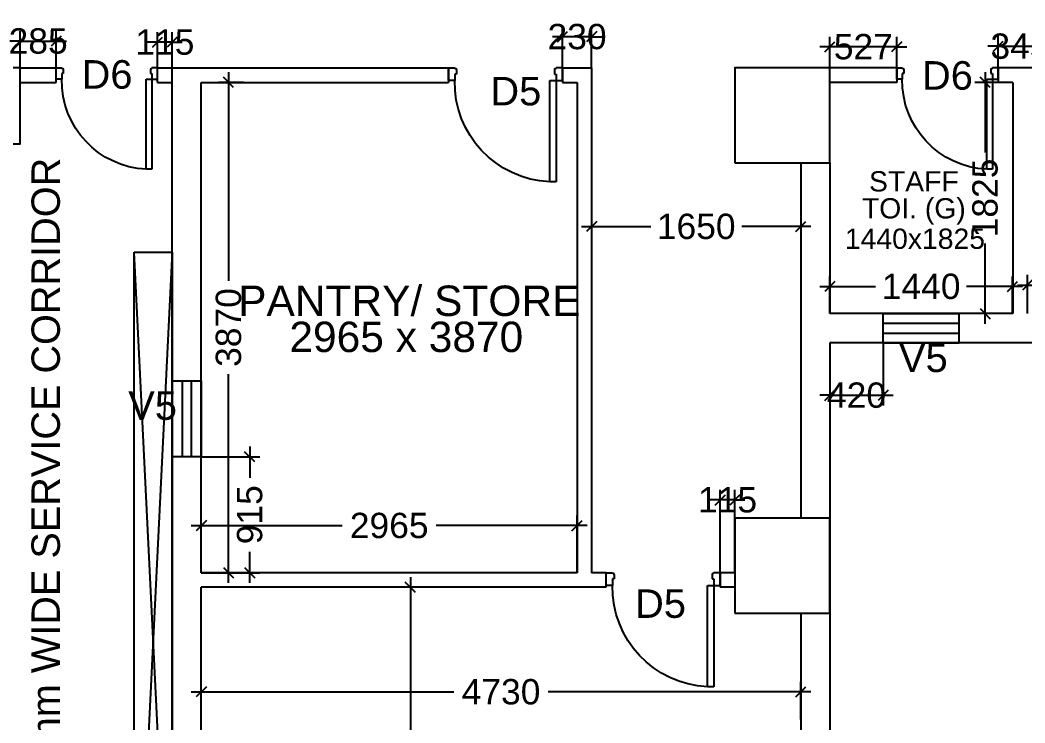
# Model space of a CAD drawing. Extents: x 7620542 to 7843793, y -6476226 to -6093835.
# Drawn here: x 7642149 to 7650078, y -6370101 to -6364554 of the extents above; entities that cross this region are included whole.
import ezdxf
from ezdxf.enums import TextEntityAlignment as Align

# ---------------------------------------------------------------- set-up
doc = ezdxf.new("R2010")
doc.units = 0
doc.header["$LTSCALE"] = 600
doc.header["$MEASUREMENT"] = 0
doc.header["$PDMODE"] = 35
doc.linetypes.add('DASHED', pattern=[0.75, 0.5, -0.25])
doc.linetypes.add('HIDDEN', pattern=[0.375, 0.25, -0.125])
doc.layers.get('0').update_dxf_attribs({"linetype": 'CONTINUOUS'})
doc.layers.get('Defpoints').update_dxf_attribs({"linetype": 'CONTINUOUS'})
for name, color, linetype in [('DOOR', 32, 'CONTINUOUS'), ('Duct', 8, 'CONTINUOUS'), ('joinery', 7, 'CONTINUOUS'), ('LA-column', 3, 'CONTINUOUS'), ('Room Dim', 1, 'CONTINUOUS'), ('TEXT', 6, 'CONTINUOUS'), ('Walls', 7, 'CONTINUOUS'), ('WIN', 151, 'CONTINUOUS'), ('Working Dim', 5, 'CONTINUOUS')]:
    doc.layers.add(name, color=color, linetype=linetype)
doc.styles.add('ari', font='arial.ttf')
doc.styles.add('ARIAL', font='arial.ttf')
doc.dimstyles.new('int. dim', dxfattribs={"dimtxt": 450, "dimasz": 80, "dimexe": 80, "dimexo": 0, "dimgap": 70, "dimtad": 0, "dimdec": 0, "dimzin": 12, "dimdsep": 46, "dimtxsty": 'ari', "dimblk": 'OBLIQUE', "dimcen": 2, "dimdle": 80, "dimclrd": 256, "dimclre": 256, "dimclrt": 6, "dimadec": 0, "dimazin": 0, "dimtfac": 1, "dimtdec": 0, "dimtix": 1, "dimtmove": 2, "dimatfit": 3, "dimfxl": 1, "dimtolj": 1, "dimtzin": 0, "dimlwd": -1, "dimlwe": -1, "dimarcsym": 0})

# ---------------------------------------------------------------- blocks, each defined once
blk = doc.blocks.new('A$C782D609A')
at = {"layer": 'WIN', "linetype": 'Continuous'}
for p, q in [((-300, 230), (300, 230)), ((-300, 230), (-300, 0)), ((300, 230), (300, 0)), ((-300, 0), (300, 0))]:
    blk.add_line(p, q, dxfattribs=at)
at = {"layer": 'WIN', "linetype": 'DASHED', "ltscale": 300}
for p, q in [((-300, 153.3), (300, 153.3)), ((-300, 76.7), (300, 76.7))]:
    blk.add_line(p, q, dxfattribs=at)
blk = doc.blocks.new('1000')
at = {"layer": 'DOOR'}
for p, q in [((0, -100), (0, 0)), ((0, 0), (49.7, 0)), ((49.7, 0), (49.7, -2.2)), ((63.2, -49.5), (49.7, -49.5)), ((49.7, -49.5), (49.7, -100)), ((63.2, -13.5), (61, -13.5)), ((63.2, -13.5), (63.2, -49.5)), ((836.8, -13.5), (836.8, -49.5)), ((836.8, -13.5), (839, -13.5)), ((836.8, -49.5), (850.3, -49.5)), ((850.3, 0), (850.3, -2.2)), ((900, 0), (850.3, 0)), ((850.3, -49.5), (850.3, -100)), ((900, -100), (900, 0)), ((49.7, -100), (0, -100)), ((49.7, -100), (49.7, -900.6)), ((100.2, -100), (49.7, -100)), ((100.2, -900.6), (100.2, -100)), ((850.3, -100), (900, -100)), ((49.7, -900.6), (100.2, -900.6))]:
    blk.add_line(p, q, dxfattribs=at)
for centre, major_axis, start_param, end_param in [((49.7, -13.5), (-7.95, 7.95), 3.926991, 5.497787), ((850.3, -13.5), (7.95, 7.95), 0.785398, 2.356194)]:
    blk.add_ellipse(centre, major_axis=major_axis, ratio=1, start_param=start_param, end_param=end_param, dxfattribs=at)
at = {"layer": 'DOOR', "color": 145}
blk.add_ellipse((64.3, -115.3), major_axis=(-519.7, 589.8), ratio=1, start_param=2.464943, end_param=4.009476, dxfattribs=at)
blk = doc.blocks.new('_Oblique')
at = {"color": 0, "linetype": 'ByBlock', "lineweight": -2}
blk.add_line((-0.5, -0.5), (0.5, 0.5), dxfattribs=at)
blk = doc.blocks.new('*D375')
at = {"layer": 'Defpoints', "color": 0, "transparency": 16777216}
for p in [(7650211.5, -6364761.2), (7649866.5, -6364930.6), (7650211.5, -6364930.6)]:
    blk.add_point(p, dxfattribs=at)
at = {"layer": 'Working Dim', "transparency": 16777216}
for p, q in [((7649866.5, -6364930.6), (7649866.5, -6364681.2)), ((7650211.5, -6364930.6), (7650211.5, -6364681.2)), ((7649866.5, -6364761.2), (7649786.5, -6364761.2)), ((7649866.5, -6364761.2), (7650211.5, -6364761.2)), ((7650211.5, -6364761.2), (7650291.5, -6364761.2))]:
    blk.add_line(p, q, dxfattribs=at)
at = {"layer": 'Working Dim', "transparency": 16777216, "xscale": 80, "yscale": 80, "zscale": 80}
blk.add_blockref('_Oblique', (7649866.5, -6364761.2), dxfattribs=at)
at = {"layer": 'Working Dim', "transparency": 16777216, "xscale": 80, "yscale": 80, "zscale": 80, "rotation": 180}
blk.add_blockref('_Oblique', (7650211.5, -6364761.2), dxfattribs=at)
at = {"layer": 'Working Dim', "color": 6, "transparency": 16777216, "insert": (7650039, -6364761.2), "char_height": 200, "attachment_point": 5, "style": 'ari'}
blk.add_mtext('\\A1;345', dxfattribs=at)
blk = doc.blocks.new('*D376')
at = {"layer": 'Defpoints', "color": 0, "transparency": 16777216}
for p in [(7648539, -6364765), (7648539, -6364930.6), (7649066.5, -6364930.6)]:
    blk.add_point(p, dxfattribs=at)
at = {"layer": 'Working Dim', "transparency": 16777216}
for p, q in [((7648539, -6364930.6), (7648539, -6364685)), ((7649066.5, -6364930.6), (7649066.5, -6364685)), ((7648539, -6364765), (7648459, -6364765)), ((7649066.5, -6364765), (7648539, -6364765)), ((7649066.5, -6364765), (7649146.5, -6364765))]:
    blk.add_line(p, q, dxfattribs=at)
at = {"layer": 'Working Dim', "transparency": 16777216, "xscale": 80, "yscale": 80, "zscale": 80}
blk.add_blockref('_Oblique', (7648539, -6364765), dxfattribs=at)
at = {"layer": 'Working Dim', "transparency": 16777216, "xscale": 80, "yscale": 80, "zscale": 80, "rotation": 180}
blk.add_blockref('_Oblique', (7649066.5, -6364765), dxfattribs=at)
at = {"layer": 'Working Dim', "color": 6, "transparency": 16777216, "insert": (7648802.7, -6364765), "char_height": 200, "attachment_point": 5, "style": 'ari'}
blk.add_mtext('\\A1;527', dxfattribs=at)
blk = doc.blocks.new('*D377')
at = {"layer": 'Defpoints', "color": 0, "transparency": 16777216}
for p in [(7648539, -6366656.7), (7648539, -6366870.4), (7649979.5, -6366870.4)]:
    blk.add_point(p, dxfattribs=at)
at = {"layer": 'Working Dim', "transparency": 16777216}
for p, q in [((7648539, -6366870.4), (7648539, -6366576.7)), ((7649979.5, -6366870.4), (7649979.5, -6366576.7)), ((7648459, -6366656.7), (7648900.3, -6366656.7)), ((7650059.5, -6366656.7), (7649618.1, -6366656.7))]:
    blk.add_line(p, q, dxfattribs=at)
at = {"layer": 'Working Dim', "transparency": 16777216, "xscale": 80, "yscale": 80, "zscale": 80, "rotation": 180}
blk.add_blockref('_Oblique', (7648539, -6366656.7), dxfattribs=at)
at = {"layer": 'Working Dim', "transparency": 16777216, "xscale": 80, "yscale": 80, "zscale": 80}
blk.add_blockref('_Oblique', (7649979.5, -6366656.7), dxfattribs=at)
at = {"layer": 'Working Dim', "color": 6, "transparency": 16777216, "insert": (7649259.2, -6366656.7), "char_height": 200, "attachment_point": 5, "style": 'ari'}
blk.add_mtext('\\A1;1440', dxfattribs=at)
blk = doc.blocks.new('*D378')
at = {"layer": 'Defpoints', "color": 0, "transparency": 16777216}
for p in [(7651539, -6366645), (7650098.5, -6366870.4), (7651539, -6366870.4)]:
    blk.add_point(p, dxfattribs=at)
at = {"layer": 'Working Dim', "transparency": 16777216}
for p, q in [((7650098.5, -6366870.4), (7650098.5, -6366565)), ((7651539, -6366870.4), (7651539, -6366565)), ((7650018.5, -6366645), (7650459.8, -6366645)), ((7651619, -6366645), (7651177.6, -6366645))]:
    blk.add_line(p, q, dxfattribs=at)
at = {"layer": 'Working Dim', "transparency": 16777216, "xscale": 80, "yscale": 80, "zscale": 80, "rotation": 180}
blk.add_blockref('_Oblique', (7650098.5, -6366645), dxfattribs=at)
at = {"layer": 'Working Dim', "transparency": 16777216, "xscale": 80, "yscale": 80, "zscale": 80}
blk.add_blockref('_Oblique', (7651539, -6366645), dxfattribs=at)
at = {"layer": 'Working Dim', "color": 6, "transparency": 16777216, "insert": (7650818.7, -6366645), "char_height": 200, "attachment_point": 5, "style": 'ari'}
blk.add_mtext('\\A1;1440', dxfattribs=at)
blk = doc.blocks.new('*D379')
at = {"layer": 'Defpoints', "color": 0, "transparency": 16777216}
for p in [(7649764, -6365045.6), (7649981.5, -6365045.6), (7649981.5, -6366870.6)]:
    blk.add_point(p, dxfattribs=at)
at = {"layer": 'Working Dim', "transparency": 16777216}
for p, q in [((7649764, -6364965.6), (7649764, -6365598.1)), ((7649981.5, -6365045.6), (7649684, -6365045.6)), ((7649764, -6366950.6), (7649764, -6366318)), ((7649981.5, -6366870.6), (7649684, -6366870.6))]:
    blk.add_line(p, q, dxfattribs=at)
at = {"layer": 'Working Dim', "transparency": 16777216, "xscale": 80, "yscale": 80, "zscale": 80}
for p, rotation in [((7649764, -6365045.6), 90), ((7649764, -6366870.6), 270)]:
    blk.add_blockref('_Oblique', p, dxfattribs=dict(at, rotation=rotation))
at = {"layer": 'Working Dim', "color": 6, "transparency": 16777216, "insert": (7649764, -6365958.1), "char_height": 200, "attachment_point": 5, "rotation": 90, "style": 'ari'}
blk.add_mtext('\\A1;1825', dxfattribs=at)
blk = doc.blocks.new('*D381')
at = {"layer": 'Defpoints', "color": 0, "transparency": 16777216}
for p in [(7646544, -6368544), (7643579, -6368915.5, 7.9), (7646544, -6368915.4, 7.9)]:
    blk.add_point(p, dxfattribs=at)
at = {"layer": 'Working Dim', "transparency": 16777216}
for p, q in [((7643579, -6368915.5), (7643579, -6368464)), ((7646544, -6368915.4), (7646544, -6368464)), ((7643499, -6368544), (7644690.4, -6368544)), ((7646624, -6368544), (7645432.6, -6368544))]:
    blk.add_line(p, q, dxfattribs=at)
at = {"layer": 'Working Dim', "transparency": 16777216, "xscale": 80, "yscale": 80, "zscale": 80, "rotation": 180}
blk.add_blockref('_Oblique', (7643579, -6368544), dxfattribs=at)
at = {"layer": 'Working Dim', "transparency": 16777216, "xscale": 80, "yscale": 80, "zscale": 80}
blk.add_blockref('_Oblique', (7646544, -6368544), dxfattribs=at)
at = {"layer": 'Working Dim', "color": 6, "transparency": 16777216, "insert": (7645061.5, -6368544), "char_height": 200, "attachment_point": 5, "style": 'ari'}
blk.add_mtext('\\A1;2965', dxfattribs=at)
blk = doc.blocks.new('*D382')
at = {"layer": 'Defpoints', "color": 0, "transparency": 16777216}
for p in [(7643794, -6365045.5), (7643912.1, -6365045.5, 7.9), (7643912.1, -6368915.5, 7.9)]:
    blk.add_point(p, dxfattribs=at)
at = {"layer": 'Working Dim', "transparency": 16777216}
for p, q in [((7643794, -6364965.5), (7643794, -6366612.3)), ((7643912.1, -6365045.5), (7643714, -6365045.5)), ((7643794, -6368995.5), (7643794, -6367348.7)), ((7643912.1, -6368915.5), (7643714, -6368915.5))]:
    blk.add_line(p, q, dxfattribs=at)
at = {"layer": 'Working Dim', "transparency": 16777216, "xscale": 80, "yscale": 80, "zscale": 80}
for p, rotation in [((7643794, -6365045.5), 90), ((7643794, -6368915.5), 270)]:
    blk.add_blockref('_Oblique', p, dxfattribs=dict(at, rotation=rotation))
at = {"layer": 'Working Dim', "color": 6, "transparency": 16777216, "insert": (7643794, -6366980.5), "char_height": 200, "attachment_point": 5, "rotation": 90, "style": 'ari'}
blk.add_mtext('\\A1;3870', dxfattribs=at)
blk = doc.blocks.new('*D383')
at = {"layer": 'Defpoints', "color": 0, "transparency": 16777216}
for p in [(7648309.1, -6369856.2), (7643579, -6370074.3, 7.1), (7648309.1, -6370074.3, 5.1)]:
    blk.add_point(p, dxfattribs=at)
at = {"layer": 'Working Dim', "transparency": 16777216}
for p, q in [((7643579, -6370074.3), (7643579, -6369776.2)), ((7648309.1, -6370074.3), (7648309.1, -6369776.2)), ((7643499, -6369856.2), (7645571.8, -6369856.2)), ((7648389.1, -6369856.2), (7646316.4, -6369856.2))]:
    blk.add_line(p, q, dxfattribs=at)
at = {"layer": 'Working Dim', "transparency": 16777216, "xscale": 80, "yscale": 80, "zscale": 80, "rotation": 180}
blk.add_blockref('_Oblique', (7643579, -6369856.2), dxfattribs=at)
at = {"layer": 'Working Dim', "transparency": 16777216, "xscale": 80, "yscale": 80, "zscale": 80}
blk.add_blockref('_Oblique', (7648309.1, -6369856.2), dxfattribs=at)
at = {"layer": 'Working Dim', "color": 6, "transparency": 16777216, "insert": (7645944.1, -6369856.2), "char_height": 200, "attachment_point": 5, "style": 'ari'}
blk.add_mtext('\\A1;4730', dxfattribs=at)
blk = doc.blocks.new('*D384')
at = {"layer": 'Defpoints', "color": 0, "transparency": 16777216}
for p in [(7645394, -6369030.5, 7.9), (7645228.7, -6372245.6), (7645394, -6372245.6, 5.1)]:
    blk.add_point(p, dxfattribs=at)
at = {"layer": 'Working Dim', "transparency": 16777216}
for p, q in [((7645228.7, -6368950.5), (7645228.7, -6370268.7)), ((7645394, -6369030.5), (7645148.7, -6369030.5)), ((7645228.7, -6372325.6), (7645228.7, -6371007.3)), ((7645394, -6372245.6), (7645148.7, -6372245.6))]:
    blk.add_line(p, q, dxfattribs=at)
at = {"layer": 'Working Dim', "transparency": 16777216, "xscale": 80, "yscale": 80, "zscale": 80}
for p, rotation in [((7645228.7, -6369030.5), 90), ((7645228.7, -6372245.6), 270)]:
    blk.add_blockref('_Oblique', p, dxfattribs=dict(at, rotation=rotation))
at = {"layer": 'Working Dim', "color": 6, "transparency": 16777216, "insert": (7645228.7, -6370638), "char_height": 200, "attachment_point": 5, "rotation": 90, "style": 'ari'}
blk.add_mtext('\\A1;3215', dxfattribs=at)
blk = doc.blocks.new('*D1810')
at = {"layer": 'Defpoints', "color": 0, "transparency": 16777216}
for p in [(7646429.1, -6364685.4), (7646429.1, -6364930.5), (7646659, -6364930.5)]:
    blk.add_point(p, dxfattribs=at)
at = {"layer": 'Working Dim', "transparency": 16777216}
for p, q in [((7646429.1, -6364930.5), (7646429.1, -6364605.4)), ((7646659, -6364930.5), (7646659, -6364605.4)), ((7646429.1, -6364685.4), (7646349.1, -6364685.4)), ((7646659, -6364685.4), (7646429.1, -6364685.4)), ((7646659, -6364685.4), (7646739, -6364685.4))]:
    blk.add_line(p, q, dxfattribs=at)
at = {"layer": 'Working Dim', "transparency": 16777216, "xscale": 80, "yscale": 80, "zscale": 80}
blk.add_blockref('_Oblique', (7646429.1, -6364685.4), dxfattribs=at)
at = {"layer": 'Working Dim', "transparency": 16777216, "xscale": 80, "yscale": 80, "zscale": 80, "rotation": 180}
blk.add_blockref('_Oblique', (7646659, -6364685.4), dxfattribs=at)
at = {"layer": 'Working Dim', "color": 6, "transparency": 16777216, "insert": (7646544.1, -6364685.4), "char_height": 200, "attachment_point": 5, "style": 'ari'}
blk.add_mtext('\\A1;230', dxfattribs=at)
blk = doc.blocks.new('*D1811')
at = {"layer": 'Defpoints', "color": 0, "transparency": 16777216}
for p in [(7647674.1, -6368341.3), (7647674.1, -6368915.4), (7647789.1, -6368915.4)]:
    blk.add_point(p, dxfattribs=at)
at = {"layer": 'Working Dim', "transparency": 16777216}
for p, q in [((7647674.1, -6368915.4), (7647674.1, -6368261.3)), ((7647789.1, -6368915.4), (7647789.1, -6368261.3)), ((7647674.1, -6368341.3), (7647594.1, -6368341.3)), ((7647789.1, -6368341.3), (7647674.1, -6368341.3)), ((7647789.1, -6368341.3), (7647869.1, -6368341.3))]:
    blk.add_line(p, q, dxfattribs=at)
at = {"layer": 'Working Dim', "transparency": 16777216, "xscale": 80, "yscale": 80, "zscale": 80}
blk.add_blockref('_Oblique', (7647674.1, -6368341.3), dxfattribs=at)
at = {"layer": 'Working Dim', "transparency": 16777216, "xscale": 80, "yscale": 80, "zscale": 80, "rotation": 180}
blk.add_blockref('_Oblique', (7647789.1, -6368341.3), dxfattribs=at)
at = {"layer": 'Working Dim', "color": 6, "transparency": 16777216, "insert": (7647731.6, -6368341.3), "char_height": 200, "attachment_point": 5, "style": 'ari'}
blk.add_mtext('\\A1;115', dxfattribs=at)
blk = doc.blocks.new('*D1812')
at = {"layer": 'Defpoints', "color": 0, "transparency": 16777216}
for p in [(7646659, -6366089.7), (7648309.1, -6366089.7), (7646659, -6366183.4)]:
    blk.add_point(p, dxfattribs=at)
at = {"layer": 'Working Dim', "transparency": 16777216}
for p, q in [((7646659, -6366089.7), (7646659, -6366263.4)), ((7648309.1, -6366089.7), (7648309.1, -6366263.4)), ((7646579, -6366183.4), (7647125.2, -6366183.4)), ((7648389.1, -6366183.4), (7647843, -6366183.4))]:
    blk.add_line(p, q, dxfattribs=at)
at = {"layer": 'Working Dim', "transparency": 16777216, "xscale": 80, "yscale": 80, "zscale": 80, "rotation": 180}
blk.add_blockref('_Oblique', (7646659, -6366183.4), dxfattribs=at)
at = {"layer": 'Working Dim', "transparency": 16777216, "xscale": 80, "yscale": 80, "zscale": 80}
blk.add_blockref('_Oblique', (7648309.1, -6366183.4), dxfattribs=at)
at = {"layer": 'Working Dim', "color": 6, "transparency": 16777216, "insert": (7647484.1, -6366183.4), "char_height": 200, "attachment_point": 5, "style": 'ari'}
blk.add_mtext('\\A1;1650', dxfattribs=at)
blk = doc.blocks.new('*D1816')
at = {"layer": 'Defpoints', "color": 0, "transparency": 16777216}
for p in [(7643579, -6368000.6), (7643961, -6368000.6), (7643579, -6368915.5)]:
    blk.add_point(p, dxfattribs=at)
at = {"layer": 'Working Dim', "transparency": 16777216}
for p, q in [((7643961, -6367920.6), (7643961, -6368166.3)), ((7643579, -6368000.6), (7644041, -6368000.6)), ((7643961, -6368995.5), (7643961, -6368749.7)), ((7643579, -6368915.5), (7644041, -6368915.5))]:
    blk.add_line(p, q, dxfattribs=at)
at = {"layer": 'Working Dim', "transparency": 16777216, "xscale": 80, "yscale": 80, "zscale": 80}
for p, rotation in [((7643961, -6368000.6), 90), ((7643961, -6368915.5), 270)]:
    blk.add_blockref('_Oblique', p, dxfattribs=dict(at, rotation=rotation))
at = {"layer": 'Working Dim', "color": 6, "transparency": 16777216, "insert": (7643961, -6368458), "char_height": 200, "attachment_point": 5, "rotation": 90, "style": 'ari'}
blk.add_mtext('\\A1;915', dxfattribs=at)
blk = doc.blocks.new('*D1823')
at = {"layer": 'Defpoints', "color": 0, "transparency": 16777216}
for p in [(7648539.1, -6367100.6), (7648959.3, -6367100.4), (7648959.3, -6367515.5)]:
    blk.add_point(p, dxfattribs=at)
at = {"layer": 'Working Dim', "transparency": 16777216}
for p, q in [((7648539.1, -6367100.6), (7648539.1, -6367595.5)), ((7648959.3, -6367100.4), (7648959.3, -6367595.5)), ((7648539.1, -6367515.5), (7648459.1, -6367515.5)), ((7648539.1, -6367515.5), (7648959.3, -6367515.5)), ((7648959.3, -6367515.5), (7649039.3, -6367515.5))]:
    blk.add_line(p, q, dxfattribs=at)
at = {"layer": 'Working Dim', "transparency": 16777216, "xscale": 80, "yscale": 80, "zscale": 80}
blk.add_blockref('_Oblique', (7648539.1, -6367515.5), dxfattribs=at)
at = {"layer": 'Working Dim', "transparency": 16777216, "xscale": 80, "yscale": 80, "zscale": 80, "rotation": 180}
blk.add_blockref('_Oblique', (7648959.3, -6367515.5), dxfattribs=at)
at = {"layer": 'Working Dim', "color": 6, "transparency": 16777216, "insert": (7648749.2, -6367515.5), "char_height": 200, "attachment_point": 5, "style": 'ari'}
blk.add_mtext('\\A1;420', dxfattribs=at)
blk = doc.blocks.new('*D2145')
at = {"layer": 'Defpoints', "color": 0, "transparency": 16777216}
for p in [(7642434, -6364720.2), (7642149, -6364930.5), (7642434, -6364930.5)]:
    blk.add_point(p, dxfattribs=at)
at = {"layer": 'Working Dim', "transparency": 16777216}
for p, q in [((7642149, -6364930.5), (7642149, -6364640.2)), ((7642434, -6364930.5), (7642434, -6364640.2)), ((7642149, -6364720.2), (7642069, -6364720.2)), ((7642149, -6364720.2), (7642434, -6364720.2)), ((7642434, -6364720.2), (7642514, -6364720.2))]:
    blk.add_line(p, q, dxfattribs=at)
at = {"layer": 'Working Dim', "transparency": 16777216, "xscale": 80, "yscale": 80, "zscale": 80}
blk.add_blockref('_Oblique', (7642149, -6364720.2), dxfattribs=at)
at = {"layer": 'Working Dim', "transparency": 16777216, "xscale": 80, "yscale": 80, "zscale": 80, "rotation": 180}
blk.add_blockref('_Oblique', (7642434, -6364720.2), dxfattribs=at)
at = {"layer": 'Working Dim', "color": 6, "transparency": 16777216, "insert": (7642291.5, -6364720.2), "char_height": 200, "attachment_point": 5, "style": 'ari'}
blk.add_mtext('\\A1;285', dxfattribs=at)
blk = doc.blocks.new('*D2146')
at = {"layer": 'Defpoints', "color": 0, "transparency": 16777216}
for p in [(7643234, -6364728.7), (7643234, -6364930.5), (7643349, -6364930.5)]:
    blk.add_point(p, dxfattribs=at)
at = {"layer": 'Working Dim', "transparency": 16777216}
for p, q in [((7643234, -6364930.5), (7643234, -6364648.7)), ((7643349, -6364930.5), (7643349, -6364648.7)), ((7643234, -6364728.7), (7643154, -6364728.7)), ((7643349, -6364728.7), (7643234, -6364728.7)), ((7643349, -6364728.7), (7643429, -6364728.7))]:
    blk.add_line(p, q, dxfattribs=at)
at = {"layer": 'Working Dim', "transparency": 16777216, "xscale": 80, "yscale": 80, "zscale": 80}
blk.add_blockref('_Oblique', (7643234, -6364728.7), dxfattribs=at)
at = {"layer": 'Working Dim', "transparency": 16777216, "xscale": 80, "yscale": 80, "zscale": 80, "rotation": 180}
blk.add_blockref('_Oblique', (7643349, -6364728.7), dxfattribs=at)
at = {"layer": 'Working Dim', "color": 6, "transparency": 16777216, "insert": (7643291.5, -6364728.7), "char_height": 200, "attachment_point": 5, "style": 'ari'}
blk.add_mtext('\\A1;115', dxfattribs=at)

msp = doc.modelspace()

# ---------------------------------------------------------------- linework, layer by layer
at = {"layer": 'Duct', "color": 8, "linetype": 'HIDDEN', "ltscale": 600}
for p, q in [((7643349.003, -6372475.581, -14.83), (7643049.003, -6366385.581, -14.83)), ((7643349.386, -6366385.581, -9.699), (7643049.386, -6372475.65, -10.383))]:
    msp.add_line(p, q, dxfattribs=at)
at = {"layer": 'Duct', "color": 7, "linetype": 'HIDDEN', "ltscale": 600, "elevation": -10.383}
msp.add_lwpolyline([(7643349.386, -6372475.65), (7643049.386, -6372475.65), (7643049.386, -6366385.581), (7643049.386, -6366385.581), (7643349.386, -6366385.581), (7643349.386, -6366385.581), (7643349.386, -6372475.651), (7643049.386, -6372475.65)], dxfattribs=at)
at = {"layer": 'LA-column', "color": 2}
for points, elevation in [([(7641549.003, -6365530.366), (7642149.003, -6365530.366), (7642149.003, -6364930.366), (7641549.003, -6364930.366)], -14.83), ([(7647789.003, -6365680.366), (7648539.003, -6365680.366), (7648539.003, -6364930.366), (7647789.003, -6364930.366)], -14.83), ([(7647789.139, -6369235.577), (7648539.139, -6369235.577), (7648539.139, -6368485.577), (7647789.139, -6368485.577)], -9.699)]:
    msp.add_lwpolyline(points, close=True, dxfattribs=dict(at, elevation=elevation))
at = {"layer": 'Walls'}
for p, q in [((7642149.003, -6364930.537, -14.83), (7642434.003, -6364930.537, -14.83)), ((7643234.003, -6364930.537, -14.83), (7645529.049, -6364930.537, -14.83)), ((7643349.003, -6372475.581, -14.83), (7643349.003, -6364930.537, -14.83)), ((7645529.049, -6364930.537, -14.83), (7645529.049, -6365045.537, -14.83)), ((7646429.049, -6364930.537, -14.83), (7646659.049, -6364930.537, -14.83)), ((7646429.049, -6364930.537, -14.83), (7646429.049, -6365045.537, -14.83)), ((7646659.049, -6364930.537, -14.83), (7646659.049, -6368915.437, -14.83)), ((7642149.003, -6365045.537, -14.83), (7642434.003, -6365045.537, -14.83)), ((7643234.003, -6365045.537, -14.83), (7643349.003, -6365045.537, -14.83)), ((7643579.009, -6368915.48, -14.83), (7643579.004, -6365045.537, -14.83)), ((7643579.004, -6365045.537, -14.83), (7645529.049, -6365045.537, -14.83)), ((7646429.049, -6365045.537, -14.83), (7646544.049, -6365045.537, -14.83)), ((7646544.049, -6365045.537, -14.83), (7646544.049, -6368915.438, -14.83)), ((7648309.139, -6365680.553, -14.83), (7648309.139, -6368485.581, -14.83)), ((7648539.139, -6365680.553, -14.83), (7648539.139, -6366870.426, -14.83)), ((7648539.139, -6367100.633, -14.83), (7648539.139, -6372245.564, -14.83)), ((7646544.049, -6368915.438, -14.83), (7643579.003, -6368915.48, -14.83)), ((7646774.139, -6368915.435, -14.83), (7646659.049, -6368915.437, -14.83)), ((7646774.139, -6369030.438, -14.83), (7646774.139, -6368915.438, -14.83)), ((7647789.139, -6368915.427, -14.83), (7647674.139, -6368915.428, -14.83)), ((7647674.139, -6368915.428, -14.83), (7647674.139, -6369030.428, -14.83)), ((7646774.139, -6369030.444, -14.83), (7643579.003, -6369030.481, -14.83)), ((7643579.003, -6372245.581, -14.83), (7643579.01, -6369030.481, -14.83)), ((7647789.139, -6369030.427, -14.83), (7647674.139, -6369030.428, -14.83)), ((7648309.139, -6369235.577, -14.83), (7648309.139, -6372245.581, -14.83))]:
    msp.add_line(p, q, dxfattribs=at)
at = {"layer": 'Walls', "linetype": 'Continuous'}
for p, q in [((7642434.003, -6365045.537, -14.83), (7642434.003, -6364930.537, -14.83)), ((7643234.003, -6365045.537, -14.83), (7643234.003, -6364930.537, -14.83)), ((7649066.452, -6364930.553, -14.83), (7648538.958, -6364930.553, -14.83)), ((7649066.452, -6364930.553, -14.83), (7649066.452, -6365045.553, -14.83)), ((7650211.462, -6364930.553, -14.83), (7649866.452, -6364930.553, -14.83)), ((7649866.452, -6364930.553, -14.83), (7649866.452, -6365045.553, -14.83)), ((7649066.452, -6365045.553, -14.83), (7648538.958, -6365045.553, -14.83)), ((7649981.457, -6365045.553, -14.83), (7649866.452, -6365045.553, -14.83)), ((7649981.457, -6365045.553, -14.83), (7649981.457, -6366870.579, -14.83)), ((7649981.457, -6366870.426, -14.83), (7648538.958, -6366870.426, -14.83)), ((7651538.956, -6367100.633, -14.83), (7648538.958, -6367100.633, -14.83))]:
    msp.add_line(p, q, dxfattribs=at)
at = {"layer": 'WIN', "linetype": 'Continuous', "elevation": -14.83}
for points in [[(7643349.003, -6368000.581), (7643349.003, -6367400.581), (7643579.003, -6367400.581), (7643579.003, -6368000.581)], [(7643430.344, -6368000.581), (7643430.344, -6367400.581), (7643497.662, -6367400.581), (7643497.662, -6368000.581)]]:
    msp.add_lwpolyline(points, close=True, dxfattribs=at)

# ---------------------------------------------------------------- block references
at = {"layer": 'DOOR', "linetype": 'Continuous', "zscale": 0.8888888919152134}
for p, xscale, yscale, rotation in [((7643234.003, -6364930.538, -14.83), -0.8888888917863601, 0.888888893648982, 359.9999869132509), ((7649866.452, -6364930.593, -14.83), -0.8888888880610687, 0.8888888927176595, 359.9999872134056)]:
    msp.add_blockref('1000', p, dxfattribs=dict(at, xscale=xscale, yscale=yscale, rotation=rotation))
at = {"layer": 'DOOR', "linetype": 'Continuous', "xscale": -1, "rotation": 359.9999869799519}
for p in [(7646429.049, -6364930.537, -14.83), (7647674.139, -6368915.428, -14.83)]:
    msp.add_blockref('1000', p, dxfattribs=at)
at = {"layer": 'WIN', "linetype": 'Continuous', "xscale": -1, "rotation": 180}
msp.add_blockref('A$C782D609A', (7649259.253, -6366870.426, -14.83), dxfattribs=at)

# ---------------------------------------------------------------- texts
at = {"layer": 'joinery', "style": 'ari'}
for s, p in [('D6', (7642835.006, -6365095.19, -14.83)), ('D6', (7649466.616, -6365103.206, -14.83)), ('D5', (7646060.8, -6365227.194, -14.83)), ('V5', (7649276.465, -6367331.585, -14.83)), ('V5', (7643194.692, -6367709.051, -14.83)), ('D5', (7647202.555, -6369271.813, -14.83))]:
    msp.add_text(s, height=225, dxfattribs=at).set_placement(p, align=Align.CENTER)
at = {"layer": 'Room Dim', "style": 'ARIAL'}
msp.add_text('1440x1825', height=160, dxfattribs=at).set_placement((7649210.087, -6366359.641, -14.83), align=Align.CENTER)
msp.add_text('2965 x 3870', height=240, dxfattribs=at).set_placement((7645196.591, -6367053.93, -14.83), align=Align.MIDDLE_CENTER)
at = {"layer": 'TEXT', "color": 7, "style": 'ARIAL'}
msp.add_text('1200 mmm WIDE SERVICE CORRIDOR', height=224, rotation=90, dxfattribs=at).set_placement((7642462.861, -6368500.391, -14.83), align=Align.CENTER)
for s, height, p in [('STAFF', 160, (7649201.514, -6365906.741, -14.83)), ('TOI. (G)', 160, (7649201.514, -6366119.626, -14.83)), ('PANTRY/ STORE', 240, (7645220.219, -6366889.262, -14.83))]:
    msp.add_text(s, height=height, dxfattribs=at).set_placement(p, align=Align.CENTER)

# ---------------------------------------------------------------- dimensions: what is measured, and where the dimension line sits
at = {"layer": 'Working Dim'}
for base, p1, p2, override, picture, middle in [((7646429.053, -6364685.358, -14.83), (7646659.049, -6364930.537, -14.83), (7646429.053, -6364930.537, -14.83), {"dimtxt": 200, "dimarcsym": 1}, '*D1810', (7646544.051, -6364685.358, -14.83)), ((7648538.958, -6364764.967, -14.83), (7649066.452, -6364930.553, -14.83), (7648538.958, -6364930.553, -14.83), {"dimtxt": 200}, '*D376', (7648802.705, -6364764.967, -14.83)), ((7650211.462, -6364761.179, -14.83), (7649866.452, -6364930.553, -14.83), (7650211.462, -6364930.553, -14.83), {"dimtxt": 200}, '*D375', (7650038.957, -6364761.179, -14.83)), ((7646659.049, -6366183.415, -14.83), (7648309.139, -6366089.653, -14.83), (7646659.049, -6366089.653, -14.83), {"dimtxt": 200, "dimarcsym": 1}, '*D1812', (7647484.094, -6366183.415, -14.83)), ((7648538.958, -6366656.713, -14.83), (7649979.457, -6366870.426, -14.83), (7648538.958, -6366870.426, -14.83), {"dimtxt": 200}, '*D377', (7649259.208, -6366656.713, -14.83)), ((7651538.956, -6366644.966, -14.83), (7650098.457, -6366870.426, -14.83), (7651538.956, -6366870.426, -14.83), {"dimtxt": 200}, '*D378', (7650818.706, -6366644.966, -14.83)), ((7648959.253, -6367515.504, -14.83), (7648539.139, -6367100.633, -14.83), (7648959.253, -6367100.426, -14.83), {"dimtxt": 200, "dimarcsym": 1}, '*D1823', (7648749.196, -6367515.504, -14.83)), ((7647674.139, -6368341.341, -14.83), (7647789.139, -6368915.427, -14.83), (7647674.139, -6368915.423, -14.83), {"dimtxt": 200, "dimarcsym": 1}, '*D1811', (7647731.639, -6368341.341, -14.83)), ((7646544.049, -6368543.991, -14.83), (7643579.003, -6368915.48, -6.958), (7646544.049, -6368915.438, -6.958), {"dimtxt": 200}, '*D381', (7645061.526, -6368543.991, -14.83)), ((7648309.139, -6369856.247, -14.83), (7643579.008, -6370074.266, -7.779), (7648309.139, -6370074.266, -9.699), {"dimtxt": 200}, '*D383', (7645944.073, -6369856.247, -14.83))]:
    dim = msp.add_linear_dim(base=base, p1=p1, p2=p2, dimstyle='int. dim', override=override, dxfattribs=at)
    dim.commit()
    dim.dimension.update_dxf_attribs({"geometry": picture, "text_midpoint": middle})
at = {"layer": 'Working Dim', "color": 7}
for base, p1, p2, picture, middle in [((7642434.003, -6364720.21, -14.83), (7642149.003, -6364930.537, -14.83), (7642434.003, -6364930.537, -14.83), '*D2145', (7642291.503, -6364720.21, -14.83)), ((7643234.003, -6364728.733, -14.83), (7643349.003, -6364930.537, -14.83), (7643234.003, -6364930.537, -14.83), '*D2146', (7643291.503, -6364728.733, -14.83))]:
    dim = msp.add_linear_dim(base=base, p1=p1, p2=p2, dimstyle='int. dim', override={"dimtxt": 200, "dimarcsym": 1}, dxfattribs=at)
    dim.commit()
    dim.dimension.update_dxf_attribs({"geometry": picture, "text_midpoint": middle})
at = {"layer": 'Working Dim'}
for base, p1, p2, override, picture, middle in [((7643793.96, -6365045.539, -14.83), (7643912.071, -6368915.476, -6.958), (7643912.071, -6365045.539, -6.958), {"dimtxt": 200}, '*D382', (7643793.96, -6366980.507, -14.83)), ((7649763.98, -6365045.553, -14.83), (7649981.457, -6366870.579, -14.83), (7649981.457, -6365045.553, -14.83), {"dimtxt": 200}, '*D379', (7649763.98, -6365958.066, -14.83)), ((7643960.985, -6368000.581, -14.83), (7643579.003, -6368915.48, -14.83), (7643579.003, -6368000.581, -14.83), {"dimtxt": 200, "dimarcsym": 1}, '*D1816', (7643960.985, -6368458.031, -14.83)), ((7645228.696, -6372245.581, -14.83), (7645393.987, -6369030.46, -6.958), (7645393.987, -6372245.581, -9.699), {"dimtxt": 200}, '*D384', (7645228.696, -6370638.021, -14.83))]:
    dim = msp.add_linear_dim(base=base, p1=p1, p2=p2, angle=90, dimstyle='int. dim', override=override, dxfattribs=at)
    dim.commit()
    dim.dimension.update_dxf_attribs({"geometry": picture, "text_midpoint": middle})

doc.saveas('drawing.dxf')
